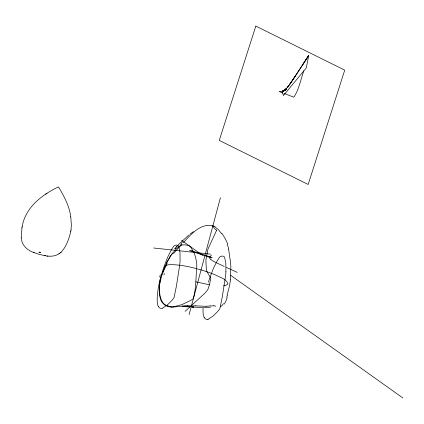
<?xml version="1.0" encoding="UTF-8"?>
<svg xmlns="http://www.w3.org/2000/svg" width="424" height="424" viewBox="0 0 424 424"><rect width="100%" height="100%" fill="white"/><g stroke="black" fill="none" stroke-linecap="round" stroke-linejoin="round"><path stroke-width="0.64" d="M159.482 287.986L159.689 284.658M225.907 271.795L225.844 263.437L224.609 257.347A5.067 2.242 -75.3 0 0 224.317 256.875L224.105 256.658A8.878 3.922 -75.3 0 0 223.734 256.403L222.897 256.133A25.694 11.363 -75.3 0 0 221.985 256.059L219.764 256.907L217.491 260.389A89.332 39.501 -75.3 0 0 216.362 262.467L214.205 266.754A35.669 15.773 -75.3 0 0 212.97 269.531L210.309 276.591A131.615 58.199 -75.3 0 0 208.412 282.193M230.386 279.84L230.847 267.062A56.551 48.813 87.7 0 0 230.603 263.124L228.631 249.174M164.565 267.136L164.984 265.986L166.415 265.201A23.58 5.183 13.4 0 1 170.671 264.624C183.067 264.767 195.215 268.01 206.96 271.768A40.911 8.994 13.4 0 1 214.963 274.757C219.24 277.232 226.607 278.61 227.863 284.006L226.077 285.32A23.58 5.183 13.4 0 1 223.538 285.797M70.999 230.105L71.38 225.033L70.755 216.839M159.8 283.693L161.306 277.227M21.953 227.842L21.253 237.864M22.207 226.443C25.419 207.506 41.96 194.791 58.295 186.973M60.966 252.333C66.319 246.742 69.001 239.03 70.723 231.615M21.926 228.006L22.234 226.278M70.691 231.78L71.025 229.941M209.504 257.23L211.385 255.206M189.109 314.608L220.422 197.685M227.126 295.003L228.43 290.228A75.885 65.535 87.6 0 0 230.455 279.851M303.844 70.835C300.621 79.585 299.111 89.448 293.811 97.197L284.027 93.413M162.821 272.966L167.125 263.24M308.434 56.042L308.746 55.518L306.266 67.988L283.386 95.58L282.511 92.681A8.787 4.171 -69.6 0 0 281.621 91.674L280.582 91.335L279.135 91.52L282.808 92.941M216.447 230.577L215.657 232.352A171.752 81.487 -69.6 0 1 211.836 240.636L207.946 249.148L206.043 259.175A15.232 7.224 -69.6 0 0 205.91 260.967L206.356 269.685A13.727 6.514 -69.6 0 0 206.758 271.238L210.834 278.266L209.467 284.658L207.824 289.629L204.983 293.106L185.108 311.333M302.248 65.413L308.619 55.618L295.804 75.292M302.275 65.386L308.667 55.533M292.592 80.163L302.105 65.683M295.724 75.408L289.316 85.017M292.47 80.316L295.634 75.567M223.565 303.6L221.916 305.651L220.342 306.727M289.295 85.038L292.417 80.406L287.355 87.614L288.845 85.6L284.769 90.211L285.977 89.236L284.69 90.264L285.882 89.347L284.61 90.323L285.834 89.406L284.525 90.376L285.734 89.522L283.243 91.229L285.686 89.581M174.815 248.925L177.349 245.772M174.879 248.835L175.562 247.902M183.417 242.634C190.689 234.52 200.51 223.22 212.482 225.674M176.273 247.017L177.089 246.074M173.543 253.573L179.034 247.298L181.97 244.616M178.271 244.77L188.828 235.076M59.636 253.377L60.404 252.805M60.34 252.858L61.035 252.28M189.899 234.212L193.429 231.626M44.928 255.698C49.65 256.621 54.876 256.573 59.01 253.785M58.941 253.833L59.71 253.329M284.44 90.434L282.373 91.298L283.375 91.118M47.027 193.302L45.638 194.155M162.853 308.01L165.312 306.335A59.975 26.521 -75.3 0 1 165.985 305.889L167.067 305.163A14.135 6.249 -75.3 0 0 167.745 304.596L171.376 300.961A30.157 13.335 -75.3 0 0 172.981 299.153L173.808 298.024A2.465 1.092 -75.3 0 0 174.073 297.489L176.389 286.221L179.596 265.7A42.262 18.688 -75.3 0 0 179.808 263.972A23.188 10.256 -75.3 0 0 180.067 260.797L179.999 252.444L178.764 246.355A5.067 2.242 -75.3 0 0 178.472 245.883L178.26 245.666A8.878 3.922 -75.3 0 0 177.889 245.411L177.052 245.141A25.694 11.363 -75.3 0 0 176.14 245.067L173.919 245.915L171.646 249.397A89.332 39.501 -75.3 0 0 170.517 251.474L168.36 255.762A35.669 15.773 -75.3 0 0 167.125 258.539L164.464 265.599A131.615 58.199 -75.3 0 0 162.567 271.206L159.906 280.121A25.35 11.21 -75.3 0 0 159.472 281.955L158.29 288.002A23.267 10.287 -75.3 0 0 158.009 289.735L157.341 295.804A30.348 13.42 -75.3 0 0 157.177 299.81L157.293 302.593A12.572 5.56 -75.3 0 0 158.369 306.457M208.698 319.002L211.157 317.327A59.975 26.521 -75.3 0 1 211.83 316.882L212.912 316.156A14.135 6.249 -75.3 0 0 213.59 315.589L217.221 311.953A30.157 13.335 -75.3 0 0 218.826 310.145L219.653 309.017A2.465 1.092 -75.3 0 0 219.918 308.481L222.234 297.208L225.441 276.692A42.262 18.688 -75.3 0 0 225.658 274.964A23.188 10.256 -75.3 0 0 225.913 271.789M173.358 306.881L181.127 304.824A15.487 13.42 -68.8 0 0 182.347 304.384L188.754 301.395A32.272 27.968 -68.8 0 0 191.542 299.869L192.925 298.878A2.438 2.115 -68.8 0 0 193.328 298.379C196.227 288.235 195.814 277.291 196.752 266.807A38.854 33.676 -68.8 0 0 196.768 265.074A21.428 18.571 -68.8 0 0 196.513 261.857L196.026 259.424A102.534 88.855 -68.8 0 0 195.533 257.283L194.181 252.81L190.424 246.726A5.337 4.622 -68.8 0 0 189.729 246.174L189.247 245.909A9.704 8.411 -68.8 0 0 188.442 245.57L186.703 245.12A28.684 24.857 -68.8 0 0 184.853 244.855L181.339 244.993A5.676 4.918 -68.8 0 0 180.242 245.448L176.877 248.374A89.549 77.608 -68.8 0 0 175.117 250.282L171.821 254.246A34.72 30.088 -68.8 0 0 170.013 256.849L166.378 263.564A124.041 107.495 -68.8 0 0 163.924 268.938L160.733 277.566A23.373 20.257 -68.8 0 0 160.309 279.363L159.392 285.341A21.359 18.508 -68.8 0 0 159.249 287.069L159.366 293.175A28.233 24.47 -68.8 0 0 160.002 297.266L160.903 300.155A12.556 10.881 -68.8 0 0 163.648 304.045L164.756 304.893A18.396 15.942 -68.8 0 0 166.351 305.837L167.109 306.181A11.326 9.816 -68.8 0 0 168.407 306.6L169.923 306.87A26.569 23.029 -68.8 0 0 170.565 306.96A11.957 10.362 -68.8 0 0 173.358 306.907M282.278 91.314L283.349 91.139M210.548 306.049L213.574 305.778M188.797 306.589L186.65 306.791L181.933 306.372M191.68 306.043L191.187 306.091A7.648 6.493 77.8 0 1 191.044 306.096M210.421 307.639L203.986 307.601M206.112 306.308L195.787 305.852M202.444 307.554L192.305 306.997L193.763 307.109M187.567 305.64L186.852 305.619A42.257 36.098 79.1 0 0 185.76 305.635L174.248 306.971L171.222 306.934M182.246 306.377L183.634 306.441M183.422 306.441L188.336 306.727L187.328 306.647M189.692 306.801L187.281 306.642M188.336 306.727L189.57 306.822M193.821 307.103L190.975 306.923M207.156 319.362L206.202 319.235A10.261 4.537 -75.3 0 1 205.587 318.949L205.243 318.684A17.119 7.568 -75.3 0 1 204.543 317.91L204.22 317.428M185.723 306.695L186.221 306.738L185.235 306.653M47.255 256.054L48.013 256.133M153.615 247.992L210.468 254.135M209.382 284.78L195.798 281.822M44.891 255.693L39.14 254.331L33.761 252.519M44.499 255.619L45.352 255.778M168.238 306.064L170.337 306.753M39.803 252.338L38.939 252.126L40.561 252.582L39.305 252.216M167.74 305.927L165.174 304.893M189.475 250.605L211.189 257.84M215.8 306.202L214.804 305.927A7.796 6.773 75.4 0 0 214.295 305.831A8.459 7.335 74.4 0 0 213.574 305.778M190.731 250.414L212.249 257.686M212.933 225.844L213.717 226.151M212.859 225.817L212.578 225.716M33.735 252.508C27.311 250.34 21.481 244.934 21.242 237.785M33.326 252.349L34.132 252.667M237.239 272.394L226.384 267.433M224.275 266.463L217.496 263.288A60.717 13.345 13.4 0 1 212.975 260.999L212.514 260.718A11.75 2.581 13.4 0 1 211.777 260.225L210.839 259.44M214.952 226.798L218.381 229.649L221.508 233.571M181.552 240.339L202.545 255.296M230.539 275.229L402.8 397.919M158.375 306.441L158.693 306.918A17.119 7.568 -75.3 0 0 159.398 307.692L159.742 307.957A10.261 4.537 -75.3 0 0 160.357 308.243L161.311 308.37A10.695 4.728 -75.3 0 0 162.848 308.041M58.602 187.058C64.077 196.376 69.462 206.085 70.782 216.993M212.567 225.679L214.682 228.727A21.025 9.975 -69.6 0 0 215.36 229.283L216.277 229.888A2.676 1.272 -69.6 0 1 216.685 230.836M171.227 307.002A6.662 4.685 22.9 0 1 170.331 306.822M187.572 305.709A16.833 14.405 81.2 0 1 190.641 306.075M192.3 305.953A40.105 34.047 83.2 0 1 195.782 305.799M210.532 305.837A47.483 40.794 -81.7 0 1 206.112 306.202M227.211 297.457A29.797 27.83 72.8 0 1 224.264 304.088M227.397 295.115A70.522 61.782 86.4 0 1 226.713 297.288M227.2 244.203A28.223 24.311 87.6 0 1 228.668 249.164M221.816 233.274A48.426 41.579 87.4 0 1 227.688 243.938M214.947 226.808A13.467 11.056 83.2 0 0 213.966 226.273A12.126 9.752 78.2 0 0 213.722 226.119M167.475 305.784A3.302 0.461 20.9 0 1 168.005 305.916M165.143 304.925A13.875 9.932 -38.5 0 1 164.623 304.554C161.125 301.491 159.954 296.599 159.578 292.141A41.759 40.169 8.3 0 1 159.403 288.977M159.519 288.977A47.43 45.628 -14.4 0 1 159.541 287.991M159.583 284.69A16.621 7.712 -77.2 0 1 159.694 283.714M180.709 244.531A22.477 12.678 -38.6 0 1 182.214 242.364M159.625 276.973A33.125 18.879 -68.3 0 1 160.304 274.938M161.888 275.367A37.243 15.227 -69.3 0 1 162.244 274.386M163.908 274.922A49.55 21.693 -69.2 0 1 164.406 273.597M166.521 262.917A48.643 46.163 -76.4 0 1 170.247 256.748M170.019 256.509A46.974 39.665 -66.6 0 1 172.875 252.863M203.144 307.384A30.348 13.42 -75.3 0 0 203.022 310.803L203.138 313.585A12.572 5.56 -75.3 0 0 204.214 317.449M208.693 319.034A10.695 4.728 -75.3 0 1 207.161 319.351M210.876 259.446A24.163 5.311 13.4 0 1 209.398 257.209M255.826 26.081L219.261 140.386L308.163 184.472L344.728 70.161L255.826 26.081M286.47 88.637L285.145 89.973L286.47 88.637M286.428 88.685L285.071 90.015L286.386 88.738M286.343 88.791L285.034 90.036L286.343 88.791M286.253 88.902L284.965 90.084L286.253 88.902M286.025 89.178L284.769 90.211L286.025 89.178M285.93 89.294L284.69 90.264L285.93 89.294M285.834 89.406L284.568 90.349L285.787 89.464M284.35 90.492L283.168 91.229L284.35 90.492M284.26 90.556L283.094 91.229L284.26 90.556M284.17 90.614L282.978 91.234L284.122 90.646M284.032 90.71L282.898 91.24L284.032 90.71M283.884 90.8L282.771 91.25L283.884 90.8M283.836 90.831L282.707 91.255L283.81 90.847M283.508 91.038L282.395 91.298L283.508 91.038M283.428 91.086L282.347 91.303L283.402 91.102M188.426 306.584L187.323 306.759L188.426 306.584M190.742 306.107L190.763 306.107"/></g></svg>
